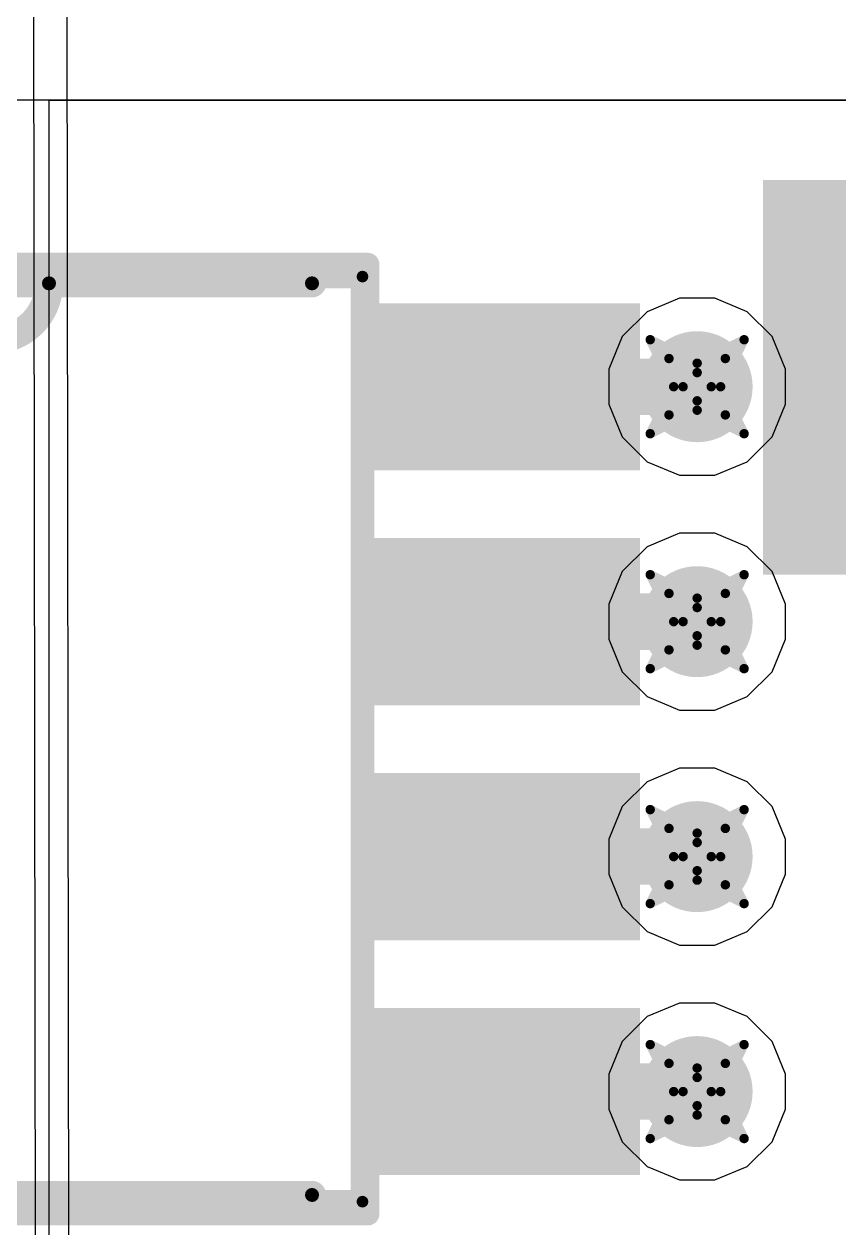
# Model space of a CAD drawing. Header units: inches. Extents: x 0 to 13.9, y -0.2 to 3.4.
# Drawn here: x 3.1217 to 3.2952, y 1.846 to 2.1022 of the extents above; entities that cross this region are included whole.
import ezdxf

# ---------------------------------------------------------------- set-up
doc = ezdxf.new("R2010")
doc.units = ezdxf.units.IN
doc.header["$MEASUREMENT"] = 0
for name, color, linetype in [('Bottom Layer', 5, 'Continuous'), ('Drill Drawing', 1, 'Continuous'), ('Layer 1', 16, 'Continuous'), ('Layer 2', 76, 'Continuous'), ('Mechanical 4', 56, 'Continuous'), ('Pad Holes', 156, 'Continuous'), ('Top Layer', 1, 'Continuous'), ('Top Overlay', 2, 'Continuous'), ('Top Paste', 8, 'Continuous'), ('Top Solder', 216, 'Continuous'), ('Via Holes', 16, 'Continuous')]:
    doc.layers.add(name, color=color, linetype=linetype)

msp = doc.modelspace()

# ---------------------------------------------------------------- hatches: boundary and pattern name
at = {"layer": 'Bottom Layer'}
h = msp.add_hatch(color=5, dxfattribs=at)
edge = h.paths.add_edge_path()
edge.add_arc((3.265, 2.025), 0.01181, 0, 360)
h = msp.add_hatch(color=5, dxfattribs=at)
edge = h.paths.add_edge_path()
edge.add_arc((3.265, 1.975), 0.01181, 0, 360)
h = msp.add_hatch(color=5, dxfattribs=at)
edge = h.paths.add_edge_path()
edge.add_arc((3.265, 1.925), 0.01181, 0, 360)
h = msp.add_hatch(color=5, dxfattribs=at)
edge = h.paths.add_edge_path()
edge.add_arc((3.265, 1.875), 0.01181, 0, 360)
at = {"layer": 'Layer 1'}
h = msp.add_hatch(color=16, dxfattribs=at)
edge = h.paths.add_edge_path()
edge.add_arc((3.265, 2.025), 0.01181, 0, 360)
h = msp.add_hatch(color=16, dxfattribs=at)
edge = h.paths.add_edge_path()
edge.add_arc((3.265, 1.975), 0.01181, 0, 360)
h = msp.add_hatch(color=16, dxfattribs=at)
edge = h.paths.add_edge_path()
edge.add_arc((3.265, 1.925), 0.01181, 0, 360)
h = msp.add_hatch(color=16, dxfattribs=at)
edge = h.paths.add_edge_path()
edge.add_arc((3.265, 1.875), 0.01181, 0, 360)
at = {"layer": 'Layer 2'}
h = msp.add_hatch(color=76, dxfattribs=at)
edge = h.paths.add_edge_path()
edge.add_arc((3.265, 2.025), 0.01181, 0, 360)
h = msp.add_hatch(color=76, dxfattribs=at)
edge = h.paths.add_edge_path()
edge.add_arc((3.265, 1.975), 0.01181, 0, 360)
h = msp.add_hatch(color=76, dxfattribs=at)
edge = h.paths.add_edge_path()
edge.add_arc((3.265, 1.925), 0.01181, 0, 360)
h = msp.add_hatch(color=76, dxfattribs=at)
edge = h.paths.add_edge_path()
edge.add_arc((3.265, 1.875), 0.01181, 0, 360)
at = {"layer": 'Mechanical 4'}
h = msp.add_hatch(color=56, dxfattribs=at)
edge = h.paths.add_edge_path()
edge.add_arc((3.19374, 2.04843), 0.00125, 0, 360)
h = msp.add_hatch(color=56, dxfattribs=at)
edge = h.paths.add_edge_path()
edge.add_arc((3.19374, 2.04843), 0.00125, 0, 360)
h = msp.add_hatch(color=56, dxfattribs=at)
edge = h.paths.add_edge_path()
edge.add_arc((3.127, 2.047), 0.0015, 0, 360)
h = msp.add_hatch(color=56, dxfattribs=at)
edge = h.paths.add_edge_path()
edge.add_arc((3.127, 2.047), 0.0015, 0, 360)
h = msp.add_hatch(color=56, dxfattribs=at)
edge = h.paths.add_edge_path()
edge.add_arc((3.127, 2.047), 0.0015, 0, 360)
h = msp.add_hatch(color=56, dxfattribs=at)
edge = h.paths.add_edge_path()
edge.add_arc((3.183, 2.047), 0.0015, 0, 360)
h = msp.add_hatch(color=56, dxfattribs=at)
edge = h.paths.add_edge_path()
edge.add_arc((3.183, 1.853), 0.0015, 0, 360)
h = msp.add_hatch(color=56, dxfattribs=at)
edge = h.paths.add_edge_path()
edge.add_arc((3.19374, 1.85157), 0.00125, 0, 360)
h = msp.add_hatch(color=56, dxfattribs=at)
edge = h.paths.add_edge_path()
edge.add_arc((3.19374, 1.85157), 0.00125, 0, 360)
at = {"layer": 'Pad Holes'}
h = msp.add_hatch(color=7, dxfattribs=at)
edge = h.paths.add_edge_path()
edge.add_arc((3.19374, 2.04843), 0.00125, 0, 360)
h = msp.add_hatch(color=7, dxfattribs=at)
edge = h.paths.add_edge_path()
edge.add_arc((3.19374, 2.04843), 0.00125, 0, 360)
h = msp.add_hatch(color=7, dxfattribs=at)
edge = h.paths.add_edge_path()
edge.add_arc((3.127, 2.047), 0.0015, 0, 360)
h = msp.add_hatch(color=7, dxfattribs=at)
edge = h.paths.add_edge_path()
edge.add_arc((3.127, 2.047), 0.0015, 0, 360)
h = msp.add_hatch(color=7, dxfattribs=at)
edge = h.paths.add_edge_path()
edge.add_arc((3.127, 2.047), 0.0015, 0, 360)
h = msp.add_hatch(color=7, dxfattribs=at)
edge = h.paths.add_edge_path()
edge.add_arc((3.183, 2.047), 0.0015, 0, 360)
h = msp.add_hatch(color=7, dxfattribs=at)
edge = h.paths.add_edge_path()
edge.add_arc((3.183, 1.853), 0.0015, 0, 360)
h = msp.add_hatch(color=7, dxfattribs=at)
edge = h.paths.add_edge_path()
edge.add_arc((3.19374, 1.85157), 0.00125, 0, 360)
h = msp.add_hatch(color=7, dxfattribs=at)
edge = h.paths.add_edge_path()
edge.add_arc((3.19374, 1.85157), 0.00125, 0, 360)
at = {"layer": 'Top Layer'}
for points in [[(3.19768, 2.03878), (3.24886, 2.03878), (3.24886, 2.01122), (3.19768, 2.01122)], [(3.19768, 1.98878), (3.24886, 1.98878), (3.24886, 1.96122), (3.19768, 1.96122)], [(3.19768, 1.93878), (3.24886, 1.93878), (3.24886, 1.91122), (3.19768, 1.91122)], [(3.19768, 1.88878), (3.24886, 1.88878), (3.24886, 1.86122), (3.19768, 1.86122)]]:
    msp.add_hatch(color=1, dxfattribs=at).paths.add_polyline_path(points)
h = msp.add_hatch(color=1, dxfattribs=at)
edge = h.paths.add_edge_path()
edge.add_arc((3.265, 2.025), 0.01181, 0, 360)
h = msp.add_hatch(color=1, dxfattribs=at)
edge = h.paths.add_edge_path()
edge.add_arc((3.265, 1.975), 0.01181, 0, 360)
h = msp.add_hatch(color=1, dxfattribs=at)
edge = h.paths.add_edge_path()
edge.add_arc((3.265, 1.925), 0.01181, 0, 360)
h = msp.add_hatch(color=1, dxfattribs=at)
edge = h.paths.add_edge_path()
edge.add_arc((3.265, 1.875), 0.01181, 0, 360)
at = {"layer": 'Top Overlay'}
for points in [[(3.33, 2.069), (3.279, 2.069), (3.279, 2.054), (3.33, 2.054)], [(3.303, 2.057), (3.279, 2.057), (3.279, 1.997), (3.303, 1.997)], [(3.33, 2), (3.279, 2), (3.279, 1.985), (3.33, 1.985)]]:
    msp.add_hatch(color=2, dxfattribs=at).paths.add_polyline_path(points)
at = {"layer": 'Top Paste'}
for points in [[(3.19768, 2.03878), (3.24886, 2.03878), (3.24886, 2.01122), (3.19768, 2.01122)], [(3.19768, 1.98878), (3.24886, 1.98878), (3.24886, 1.96122), (3.19768, 1.96122)], [(3.19768, 1.93878), (3.24886, 1.93878), (3.24886, 1.91122), (3.19768, 1.91122)], [(3.19768, 1.88878), (3.24886, 1.88878), (3.24886, 1.86122), (3.19768, 1.86122)]]:
    msp.add_hatch(color=8, dxfattribs=at).paths.add_polyline_path(points)
at = {"layer": 'Top Solder'}
for points in [[(3.19368, 2.04278), (3.25286, 2.04278), (3.25286, 2.00722), (3.19368, 2.00722)], [(3.19368, 1.99278), (3.25286, 1.99278), (3.25286, 1.95722), (3.19368, 1.95722)], [(3.19368, 1.94278), (3.25286, 1.94278), (3.25286, 1.90722), (3.19368, 1.90722)], [(3.19368, 1.89278), (3.25286, 1.89278), (3.25286, 1.85722), (3.19368, 1.85722)]]:
    msp.add_hatch(color=216, dxfattribs=at).paths.add_polyline_path(points)
at = {"layer": 'Via Holes'}
h = msp.add_hatch(color=7, dxfattribs=at)
edge = h.paths.add_edge_path()
edge.add_arc((3.265, 2.025), 0.00591, 0, 360)
h = msp.add_hatch(color=7, dxfattribs=at)
edge = h.paths.add_edge_path()
edge.add_arc((3.265, 1.975), 0.00591, 0, 360)
h = msp.add_hatch(color=7, dxfattribs=at)
edge = h.paths.add_edge_path()
edge.add_arc((3.265, 1.925), 0.00591, 0, 360)
h = msp.add_hatch(color=7, dxfattribs=at)
edge = h.paths.add_edge_path()
edge.add_arc((3.265, 1.875), 0.00591, 0, 360)

# ---------------------------------------------------------------- linework, layer by layer
at = {"layer": 'Bottom Layer'}
for p, q in [((3.26126, 2.04381), (3.25434, 2.04095)), ((3.26874, 2.04381), (3.26126, 2.04381)), ((3.27566, 2.04095), (3.26874, 2.04381)), ((3.25434, 2.04095), (3.24905, 2.03566)), ((3.28095, 2.03566), (3.27566, 2.04095)), ((3.24905, 2.03566), (3.24619, 2.02874)), ((3.28381, 2.02874), (3.28095, 2.03566)), ((3.24619, 2.02874), (3.24619, 2.02126)), ((3.28381, 2.02126), (3.28381, 2.02874)), ((3.24619, 2.02126), (3.24905, 2.01434)), ((3.28095, 2.01434), (3.28381, 2.02126)), ((3.24905, 2.01434), (3.25434, 2.00905)), ((3.27566, 2.00905), (3.28095, 2.01434)), ((3.25434, 2.00905), (3.26126, 2.00619)), ((3.26874, 2.00619), (3.27566, 2.00905)), ((3.26126, 2.00619), (3.26874, 2.00619)), ((3.26126, 1.99381), (3.25434, 1.99095)), ((3.26874, 1.99381), (3.26126, 1.99381)), ((3.27566, 1.99095), (3.26874, 1.99381)), ((3.25434, 1.99095), (3.24905, 1.98566)), ((3.28095, 1.98566), (3.27566, 1.99095)), ((3.24905, 1.98566), (3.24619, 1.97874)), ((3.28381, 1.97874), (3.28095, 1.98566)), ((3.24619, 1.97874), (3.24619, 1.97126)), ((3.28381, 1.97126), (3.28381, 1.97874)), ((3.24619, 1.97126), (3.24905, 1.96434)), ((3.28095, 1.96434), (3.28381, 1.97126)), ((3.24905, 1.96434), (3.25434, 1.95905)), ((3.27566, 1.95905), (3.28095, 1.96434)), ((3.25434, 1.95905), (3.26126, 1.95619)), ((3.26874, 1.95619), (3.27566, 1.95905)), ((3.26126, 1.95619), (3.26874, 1.95619)), ((3.26126, 1.94381), (3.25434, 1.94095)), ((3.26874, 1.94381), (3.26126, 1.94381)), ((3.27566, 1.94095), (3.26874, 1.94381)), ((3.25434, 1.94095), (3.24905, 1.93566)), ((3.28095, 1.93566), (3.27566, 1.94095)), ((3.24905, 1.93566), (3.24619, 1.92874)), ((3.28381, 1.92874), (3.28095, 1.93566)), ((3.24619, 1.92874), (3.24619, 1.92126)), ((3.28381, 1.92126), (3.28381, 1.92874)), ((3.24619, 1.92126), (3.24905, 1.91434)), ((3.28095, 1.91434), (3.28381, 1.92126)), ((3.24905, 1.91434), (3.25434, 1.90905)), ((3.27566, 1.90905), (3.28095, 1.91434)), ((3.25434, 1.90905), (3.26126, 1.90619)), ((3.26874, 1.90619), (3.27566, 1.90905)), ((3.26126, 1.90619), (3.26874, 1.90619)), ((3.26126, 1.89381), (3.25434, 1.89095)), ((3.26874, 1.89381), (3.26126, 1.89381)), ((3.27566, 1.89095), (3.26874, 1.89381)), ((3.25434, 1.89095), (3.24905, 1.88566)), ((3.28095, 1.88566), (3.27566, 1.89095)), ((3.24905, 1.88566), (3.24619, 1.87874)), ((3.28381, 1.87874), (3.28095, 1.88566)), ((3.24619, 1.87874), (3.24619, 1.87126)), ((3.28381, 1.87126), (3.28381, 1.87874)), ((3.24619, 1.87126), (3.24905, 1.86434)), ((3.28095, 1.86434), (3.28381, 1.87126)), ((3.24905, 1.86434), (3.25434, 1.85905)), ((3.27566, 1.85905), (3.28095, 1.86434)), ((3.25434, 1.85905), (3.26126, 1.85619)), ((3.26874, 1.85619), (3.27566, 1.85905)), ((3.26126, 1.85619), (3.26874, 1.85619))]:
    msp.add_line(p, q, dxfattribs=at)
at = {"layer": 'Drill Drawing'}
for points in [[(3.255, 2.035, 0.002, 0.002, 0), (3.265, 2.03, 0.002, 0.002, 0)], [(3.255, 2.035, 0.002, 0.002, 0), (3.26, 2.025, 0.002, 0.002, 0)], [(3.265, 2.03, 0.002, 0.002, 0), (3.275, 2.035, 0.002, 0.002, 0)], [(3.27, 2.025, 0.002, 0.002, 0), (3.275, 2.035, 0.002, 0.002, 0)], [(3.259, 2.031, 0.002, 0.002, 0), (3.265, 2.028, 0.002, 0.002, 0)], [(3.259, 2.031, 0.002, 0.002, 0), (3.262, 2.025, 0.002, 0.002, 0)], [(3.265, 2.028, 0.002, 0.002, 0), (3.271, 2.031, 0.002, 0.002, 0)], [(3.268, 2.025, 0.002, 0.002, 0), (3.271, 2.031, 0.002, 0.002, 0)], [(3.255, 2.015, 0.002, 0.002, 0), (3.26, 2.025, 0.002, 0.002, 0)], [(3.259, 2.019, 0.002, 0.002, 0), (3.262, 2.025, 0.002, 0.002, 0)], [(3.268, 2.025, 0.002, 0.002, 0), (3.271, 2.019, 0.002, 0.002, 0)], [(3.27, 2.025, 0.002, 0.002, 0), (3.275, 2.015, 0.002, 0.002, 0)], [(3.259, 2.019, 0.002, 0.002, 0), (3.265, 2.022, 0.002, 0.002, 0)], [(3.265, 2.022, 0.002, 0.002, 0), (3.271, 2.019, 0.002, 0.002, 0)], [(3.255, 2.015, 0.002, 0.002, 0), (3.265, 2.02, 0.002, 0.002, 0)], [(3.265, 2.02, 0.002, 0.002, 0), (3.275, 2.015, 0.002, 0.002, 0)], [(3.255, 1.985, 0.002, 0.002, 0), (3.265, 1.98, 0.002, 0.002, 0)], [(3.255, 1.985, 0.002, 0.002, 0), (3.26, 1.975, 0.002, 0.002, 0)], [(3.265, 1.98, 0.002, 0.002, 0), (3.275, 1.985, 0.002, 0.002, 0)], [(3.27, 1.975, 0.002, 0.002, 0), (3.275, 1.985, 0.002, 0.002, 0)], [(3.259, 1.981, 0.002, 0.002, 0), (3.265, 1.978, 0.002, 0.002, 0)], [(3.259, 1.981, 0.002, 0.002, 0), (3.262, 1.975, 0.002, 0.002, 0)], [(3.265, 1.978, 0.002, 0.002, 0), (3.271, 1.981, 0.002, 0.002, 0)], [(3.268, 1.975, 0.002, 0.002, 0), (3.271, 1.981, 0.002, 0.002, 0)], [(3.255, 1.965, 0.002, 0.002, 0), (3.26, 1.975, 0.002, 0.002, 0)], [(3.259, 1.969, 0.002, 0.002, 0), (3.262, 1.975, 0.002, 0.002, 0)], [(3.268, 1.975, 0.002, 0.002, 0), (3.271, 1.969, 0.002, 0.002, 0)], [(3.27, 1.975, 0.002, 0.002, 0), (3.275, 1.965, 0.002, 0.002, 0)], [(3.259, 1.969, 0.002, 0.002, 0), (3.265, 1.972, 0.002, 0.002, 0)], [(3.265, 1.972, 0.002, 0.002, 0), (3.271, 1.969, 0.002, 0.002, 0)], [(3.255, 1.965, 0.002, 0.002, 0), (3.265, 1.97, 0.002, 0.002, 0)], [(3.265, 1.97, 0.002, 0.002, 0), (3.275, 1.965, 0.002, 0.002, 0)], [(3.255, 1.935, 0.002, 0.002, 0), (3.265, 1.93, 0.002, 0.002, 0)], [(3.255, 1.935, 0.002, 0.002, 0), (3.26, 1.925, 0.002, 0.002, 0)], [(3.265, 1.93, 0.002, 0.002, 0), (3.275, 1.935, 0.002, 0.002, 0)], [(3.27, 1.925, 0.002, 0.002, 0), (3.275, 1.935, 0.002, 0.002, 0)], [(3.259, 1.931, 0.002, 0.002, 0), (3.265, 1.928, 0.002, 0.002, 0)], [(3.259, 1.931, 0.002, 0.002, 0), (3.262, 1.925, 0.002, 0.002, 0)], [(3.265, 1.928, 0.002, 0.002, 0), (3.271, 1.931, 0.002, 0.002, 0)], [(3.268, 1.925, 0.002, 0.002, 0), (3.271, 1.931, 0.002, 0.002, 0)], [(3.255, 1.915, 0.002, 0.002, 0), (3.26, 1.925, 0.002, 0.002, 0)], [(3.259, 1.919, 0.002, 0.002, 0), (3.262, 1.925, 0.002, 0.002, 0)], [(3.268, 1.925, 0.002, 0.002, 0), (3.271, 1.919, 0.002, 0.002, 0)], [(3.27, 1.925, 0.002, 0.002, 0), (3.275, 1.915, 0.002, 0.002, 0)], [(3.259, 1.919, 0.002, 0.002, 0), (3.265, 1.922, 0.002, 0.002, 0)], [(3.265, 1.922, 0.002, 0.002, 0), (3.271, 1.919, 0.002, 0.002, 0)], [(3.255, 1.915, 0.002, 0.002, 0), (3.265, 1.92, 0.002, 0.002, 0)], [(3.265, 1.92, 0.002, 0.002, 0), (3.275, 1.915, 0.002, 0.002, 0)], [(3.255, 1.885, 0.002, 0.002, 0), (3.265, 1.88, 0.002, 0.002, 0)], [(3.255, 1.885, 0.002, 0.002, 0), (3.26, 1.875, 0.002, 0.002, 0)], [(3.265, 1.88, 0.002, 0.002, 0), (3.275, 1.885, 0.002, 0.002, 0)], [(3.27, 1.875, 0.002, 0.002, 0), (3.275, 1.885, 0.002, 0.002, 0)], [(3.259, 1.881, 0.002, 0.002, 0), (3.265, 1.878, 0.002, 0.002, 0)], [(3.259, 1.881, 0.002, 0.002, 0), (3.262, 1.875, 0.002, 0.002, 0)], [(3.265, 1.878, 0.002, 0.002, 0), (3.271, 1.881, 0.002, 0.002, 0)], [(3.268, 1.875, 0.002, 0.002, 0), (3.271, 1.881, 0.002, 0.002, 0)], [(3.255, 1.865, 0.002, 0.002, 0), (3.26, 1.875, 0.002, 0.002, 0)], [(3.259, 1.869, 0.002, 0.002, 0), (3.262, 1.875, 0.002, 0.002, 0)], [(3.268, 1.875, 0.002, 0.002, 0), (3.271, 1.869, 0.002, 0.002, 0)], [(3.27, 1.875, 0.002, 0.002, 0), (3.275, 1.865, 0.002, 0.002, 0)], [(3.259, 1.869, 0.002, 0.002, 0), (3.265, 1.872, 0.002, 0.002, 0)], [(3.265, 1.872, 0.002, 0.002, 0), (3.271, 1.869, 0.002, 0.002, 0)], [(3.255, 1.865, 0.002, 0.002, 0), (3.265, 1.87, 0.002, 0.002, 0)], [(3.265, 1.87, 0.002, 0.002, 0), (3.275, 1.865, 0.002, 0.002, 0)]]:
    msp.add_lwpolyline(points, format="xyseb", dxfattribs=at)
for points in [[(3.2545, 2.035, 0.001, 0.001, 1), (3.2555, 2.035, 0.001, 0.001, 1)], [(3.2545, 2.035, 0.001, 0.001, 1), (3.2555, 2.035, 0.001, 0.001, 1)], [(3.2745, 2.035, 0.001, 0.001, 1), (3.2755, 2.035, 0.001, 0.001, 1)], [(3.2745, 2.035, 0.001, 0.001, 1), (3.2755, 2.035, 0.001, 0.001, 1)], [(3.2585, 2.031, 0.001, 0.001, 1), (3.2595, 2.031, 0.001, 0.001, 1)], [(3.2585, 2.031, 0.001, 0.001, 1), (3.2595, 2.031, 0.001, 0.001, 1)], [(3.2705, 2.031, 0.001, 0.001, 1), (3.2715, 2.031, 0.001, 0.001, 1)], [(3.2705, 2.031, 0.001, 0.001, 1), (3.2715, 2.031, 0.001, 0.001, 1)], [(3.2645, 2.03, 0.001, 0.001, 1), (3.2655, 2.03, 0.001, 0.001, 1)], [(3.2645, 2.03, 0.001, 0.001, 1), (3.2655, 2.03, 0.001, 0.001, 1)], [(3.2645, 2.028, 0.001, 0.001, 1), (3.2655, 2.028, 0.001, 0.001, 1)], [(3.2645, 2.028, 0.001, 0.001, 1), (3.2655, 2.028, 0.001, 0.001, 1)], [(3.2595, 2.025, 0.001, 0.001, 1), (3.2605, 2.025, 0.001, 0.001, 1)], [(3.2595, 2.025, 0.001, 0.001, 1), (3.2605, 2.025, 0.001, 0.001, 1)], [(3.2615, 2.025, 0.001, 0.001, 1), (3.2625, 2.025, 0.001, 0.001, 1)], [(3.2615, 2.025, 0.001, 0.001, 1), (3.2625, 2.025, 0.001, 0.001, 1)], [(3.2675, 2.025, 0.001, 0.001, 1), (3.2685, 2.025, 0.001, 0.001, 1)], [(3.2675, 2.025, 0.001, 0.001, 1), (3.2685, 2.025, 0.001, 0.001, 1)], [(3.2695, 2.025, 0.001, 0.001, 1), (3.2705, 2.025, 0.001, 0.001, 1)], [(3.2695, 2.025, 0.001, 0.001, 1), (3.2705, 2.025, 0.001, 0.001, 1)], [(3.2645, 2.022, 0.001, 0.001, 1), (3.2655, 2.022, 0.001, 0.001, 1)], [(3.2645, 2.022, 0.001, 0.001, 1), (3.2655, 2.022, 0.001, 0.001, 1)], [(3.2585, 2.019, 0.001, 0.001, 1), (3.2595, 2.019, 0.001, 0.001, 1)], [(3.2585, 2.019, 0.001, 0.001, 1), (3.2595, 2.019, 0.001, 0.001, 1)], [(3.2645, 2.02, 0.001, 0.001, 1), (3.2655, 2.02, 0.001, 0.001, 1)], [(3.2645, 2.02, 0.001, 0.001, 1), (3.2655, 2.02, 0.001, 0.001, 1)], [(3.2705, 2.019, 0.001, 0.001, 1), (3.2715, 2.019, 0.001, 0.001, 1)], [(3.2705, 2.019, 0.001, 0.001, 1), (3.2715, 2.019, 0.001, 0.001, 1)], [(3.2545, 2.015, 0.001, 0.001, 1), (3.2555, 2.015, 0.001, 0.001, 1)], [(3.2545, 2.015, 0.001, 0.001, 1), (3.2555, 2.015, 0.001, 0.001, 1)], [(3.2745, 2.015, 0.001, 0.001, 1), (3.2755, 2.015, 0.001, 0.001, 1)], [(3.2745, 2.015, 0.001, 0.001, 1), (3.2755, 2.015, 0.001, 0.001, 1)], [(3.2545, 1.985, 0.001, 0.001, 1), (3.2555, 1.985, 0.001, 0.001, 1)], [(3.2545, 1.985, 0.001, 0.001, 1), (3.2555, 1.985, 0.001, 0.001, 1)], [(3.2745, 1.985, 0.001, 0.001, 1), (3.2755, 1.985, 0.001, 0.001, 1)], [(3.2745, 1.985, 0.001, 0.001, 1), (3.2755, 1.985, 0.001, 0.001, 1)], [(3.2585, 1.981, 0.001, 0.001, 1), (3.2595, 1.981, 0.001, 0.001, 1)], [(3.2585, 1.981, 0.001, 0.001, 1), (3.2595, 1.981, 0.001, 0.001, 1)], [(3.2645, 1.98, 0.001, 0.001, 1), (3.2655, 1.98, 0.001, 0.001, 1)], [(3.2645, 1.98, 0.001, 0.001, 1), (3.2655, 1.98, 0.001, 0.001, 1)], [(3.2705, 1.981, 0.001, 0.001, 1), (3.2715, 1.981, 0.001, 0.001, 1)], [(3.2705, 1.981, 0.001, 0.001, 1), (3.2715, 1.981, 0.001, 0.001, 1)], [(3.2645, 1.978, 0.001, 0.001, 1), (3.2655, 1.978, 0.001, 0.001, 1)], [(3.2645, 1.978, 0.001, 0.001, 1), (3.2655, 1.978, 0.001, 0.001, 1)], [(3.2595, 1.975, 0.001, 0.001, 1), (3.2605, 1.975, 0.001, 0.001, 1)], [(3.2595, 1.975, 0.001, 0.001, 1), (3.2605, 1.975, 0.001, 0.001, 1)], [(3.2615, 1.975, 0.001, 0.001, 1), (3.2625, 1.975, 0.001, 0.001, 1)], [(3.2615, 1.975, 0.001, 0.001, 1), (3.2625, 1.975, 0.001, 0.001, 1)], [(3.2675, 1.975, 0.001, 0.001, 1), (3.2685, 1.975, 0.001, 0.001, 1)], [(3.2675, 1.975, 0.001, 0.001, 1), (3.2685, 1.975, 0.001, 0.001, 1)], [(3.2695, 1.975, 0.001, 0.001, 1), (3.2705, 1.975, 0.001, 0.001, 1)], [(3.2695, 1.975, 0.001, 0.001, 1), (3.2705, 1.975, 0.001, 0.001, 1)], [(3.2645, 1.972, 0.001, 0.001, 1), (3.2655, 1.972, 0.001, 0.001, 1)], [(3.2645, 1.972, 0.001, 0.001, 1), (3.2655, 1.972, 0.001, 0.001, 1)], [(3.2645, 1.97, 0.001, 0.001, 1), (3.2655, 1.97, 0.001, 0.001, 1)], [(3.2645, 1.97, 0.001, 0.001, 1), (3.2655, 1.97, 0.001, 0.001, 1)], [(3.2585, 1.969, 0.001, 0.001, 1), (3.2595, 1.969, 0.001, 0.001, 1)], [(3.2585, 1.969, 0.001, 0.001, 1), (3.2595, 1.969, 0.001, 0.001, 1)], [(3.2705, 1.969, 0.001, 0.001, 1), (3.2715, 1.969, 0.001, 0.001, 1)], [(3.2705, 1.969, 0.001, 0.001, 1), (3.2715, 1.969, 0.001, 0.001, 1)], [(3.2545, 1.965, 0.001, 0.001, 1), (3.2555, 1.965, 0.001, 0.001, 1)], [(3.2545, 1.965, 0.001, 0.001, 1), (3.2555, 1.965, 0.001, 0.001, 1)], [(3.2745, 1.965, 0.001, 0.001, 1), (3.2755, 1.965, 0.001, 0.001, 1)], [(3.2745, 1.965, 0.001, 0.001, 1), (3.2755, 1.965, 0.001, 0.001, 1)], [(3.2545, 1.935, 0.001, 0.001, 1), (3.2555, 1.935, 0.001, 0.001, 1)], [(3.2545, 1.935, 0.001, 0.001, 1), (3.2555, 1.935, 0.001, 0.001, 1)], [(3.2745, 1.935, 0.001, 0.001, 1), (3.2755, 1.935, 0.001, 0.001, 1)], [(3.2745, 1.935, 0.001, 0.001, 1), (3.2755, 1.935, 0.001, 0.001, 1)], [(3.2585, 1.931, 0.001, 0.001, 1), (3.2595, 1.931, 0.001, 0.001, 1)], [(3.2585, 1.931, 0.001, 0.001, 1), (3.2595, 1.931, 0.001, 0.001, 1)], [(3.2705, 1.931, 0.001, 0.001, 1), (3.2715, 1.931, 0.001, 0.001, 1)], [(3.2705, 1.931, 0.001, 0.001, 1), (3.2715, 1.931, 0.001, 0.001, 1)], [(3.2645, 1.93, 0.001, 0.001, 1), (3.2655, 1.93, 0.001, 0.001, 1)], [(3.2645, 1.93, 0.001, 0.001, 1), (3.2655, 1.93, 0.001, 0.001, 1)], [(3.2645, 1.928, 0.001, 0.001, 1), (3.2655, 1.928, 0.001, 0.001, 1)], [(3.2645, 1.928, 0.001, 0.001, 1), (3.2655, 1.928, 0.001, 0.001, 1)], [(3.2595, 1.925, 0.001, 0.001, 1), (3.2605, 1.925, 0.001, 0.001, 1)], [(3.2595, 1.925, 0.001, 0.001, 1), (3.2605, 1.925, 0.001, 0.001, 1)], [(3.2615, 1.925, 0.001, 0.001, 1), (3.2625, 1.925, 0.001, 0.001, 1)], [(3.2615, 1.925, 0.001, 0.001, 1), (3.2625, 1.925, 0.001, 0.001, 1)], [(3.2675, 1.925, 0.001, 0.001, 1), (3.2685, 1.925, 0.001, 0.001, 1)], [(3.2675, 1.925, 0.001, 0.001, 1), (3.2685, 1.925, 0.001, 0.001, 1)], [(3.2695, 1.925, 0.001, 0.001, 1), (3.2705, 1.925, 0.001, 0.001, 1)], [(3.2695, 1.925, 0.001, 0.001, 1), (3.2705, 1.925, 0.001, 0.001, 1)], [(3.2645, 1.922, 0.001, 0.001, 1), (3.2655, 1.922, 0.001, 0.001, 1)], [(3.2645, 1.922, 0.001, 0.001, 1), (3.2655, 1.922, 0.001, 0.001, 1)], [(3.2585, 1.919, 0.001, 0.001, 1), (3.2595, 1.919, 0.001, 0.001, 1)], [(3.2585, 1.919, 0.001, 0.001, 1), (3.2595, 1.919, 0.001, 0.001, 1)], [(3.2645, 1.92, 0.001, 0.001, 1), (3.2655, 1.92, 0.001, 0.001, 1)], [(3.2645, 1.92, 0.001, 0.001, 1), (3.2655, 1.92, 0.001, 0.001, 1)], [(3.2705, 1.919, 0.001, 0.001, 1), (3.2715, 1.919, 0.001, 0.001, 1)], [(3.2705, 1.919, 0.001, 0.001, 1), (3.2715, 1.919, 0.001, 0.001, 1)], [(3.2545, 1.915, 0.001, 0.001, 1), (3.2555, 1.915, 0.001, 0.001, 1)], [(3.2545, 1.915, 0.001, 0.001, 1), (3.2555, 1.915, 0.001, 0.001, 1)], [(3.2745, 1.915, 0.001, 0.001, 1), (3.2755, 1.915, 0.001, 0.001, 1)], [(3.2745, 1.915, 0.001, 0.001, 1), (3.2755, 1.915, 0.001, 0.001, 1)], [(3.2545, 1.885, 0.001, 0.001, 1), (3.2555, 1.885, 0.001, 0.001, 1)], [(3.2545, 1.885, 0.001, 0.001, 1), (3.2555, 1.885, 0.001, 0.001, 1)], [(3.2745, 1.885, 0.001, 0.001, 1), (3.2755, 1.885, 0.001, 0.001, 1)], [(3.2745, 1.885, 0.001, 0.001, 1), (3.2755, 1.885, 0.001, 0.001, 1)], [(3.2585, 1.881, 0.001, 0.001, 1), (3.2595, 1.881, 0.001, 0.001, 1)], [(3.2585, 1.881, 0.001, 0.001, 1), (3.2595, 1.881, 0.001, 0.001, 1)], [(3.2645, 1.88, 0.001, 0.001, 1), (3.2655, 1.88, 0.001, 0.001, 1)], [(3.2645, 1.88, 0.001, 0.001, 1), (3.2655, 1.88, 0.001, 0.001, 1)], [(3.2705, 1.881, 0.001, 0.001, 1), (3.2715, 1.881, 0.001, 0.001, 1)], [(3.2705, 1.881, 0.001, 0.001, 1), (3.2715, 1.881, 0.001, 0.001, 1)], [(3.2645, 1.878, 0.001, 0.001, 1), (3.2655, 1.878, 0.001, 0.001, 1)], [(3.2645, 1.878, 0.001, 0.001, 1), (3.2655, 1.878, 0.001, 0.001, 1)], [(3.2595, 1.875, 0.001, 0.001, 1), (3.2605, 1.875, 0.001, 0.001, 1)], [(3.2595, 1.875, 0.001, 0.001, 1), (3.2605, 1.875, 0.001, 0.001, 1)], [(3.2615, 1.875, 0.001, 0.001, 1), (3.2625, 1.875, 0.001, 0.001, 1)], [(3.2615, 1.875, 0.001, 0.001, 1), (3.2625, 1.875, 0.001, 0.001, 1)], [(3.2675, 1.875, 0.001, 0.001, 1), (3.2685, 1.875, 0.001, 0.001, 1)], [(3.2675, 1.875, 0.001, 0.001, 1), (3.2685, 1.875, 0.001, 0.001, 1)], [(3.2695, 1.875, 0.001, 0.001, 1), (3.2705, 1.875, 0.001, 0.001, 1)], [(3.2695, 1.875, 0.001, 0.001, 1), (3.2705, 1.875, 0.001, 0.001, 1)], [(3.2645, 1.872, 0.001, 0.001, 1), (3.2655, 1.872, 0.001, 0.001, 1)], [(3.2645, 1.872, 0.001, 0.001, 1), (3.2655, 1.872, 0.001, 0.001, 1)], [(3.2645, 1.87, 0.001, 0.001, 1), (3.2655, 1.87, 0.001, 0.001, 1)], [(3.2645, 1.87, 0.001, 0.001, 1), (3.2655, 1.87, 0.001, 0.001, 1)], [(3.2585, 1.869, 0.001, 0.001, 1), (3.2595, 1.869, 0.001, 0.001, 1)], [(3.2585, 1.869, 0.001, 0.001, 1), (3.2595, 1.869, 0.001, 0.001, 1)], [(3.2705, 1.869, 0.001, 0.001, 1), (3.2715, 1.869, 0.001, 0.001, 1)], [(3.2705, 1.869, 0.001, 0.001, 1), (3.2715, 1.869, 0.001, 0.001, 1)], [(3.2545, 1.865, 0.001, 0.001, 1), (3.2555, 1.865, 0.001, 0.001, 1)], [(3.2545, 1.865, 0.001, 0.001, 1), (3.2555, 1.865, 0.001, 0.001, 1)], [(3.2745, 1.865, 0.001, 0.001, 1), (3.2755, 1.865, 0.001, 0.001, 1)], [(3.2745, 1.865, 0.001, 0.001, 1), (3.2755, 1.865, 0.001, 0.001, 1)]]:
    msp.add_lwpolyline(points, format="xyseb", close=True, dxfattribs=at)
at = {"layer": 'Layer 1'}
for p, q in [((3.26126, 2.04381), (3.25434, 2.04095)), ((3.26874, 2.04381), (3.26126, 2.04381)), ((3.27566, 2.04095), (3.26874, 2.04381)), ((3.25434, 2.04095), (3.24905, 2.03566)), ((3.28095, 2.03566), (3.27566, 2.04095)), ((3.24905, 2.03566), (3.24619, 2.02874)), ((3.28381, 2.02874), (3.28095, 2.03566)), ((3.24619, 2.02874), (3.24619, 2.02126)), ((3.28381, 2.02126), (3.28381, 2.02874)), ((3.24619, 2.02126), (3.24905, 2.01434)), ((3.28095, 2.01434), (3.28381, 2.02126)), ((3.24905, 2.01434), (3.25434, 2.00905)), ((3.27566, 2.00905), (3.28095, 2.01434)), ((3.25434, 2.00905), (3.26126, 2.00619)), ((3.26874, 2.00619), (3.27566, 2.00905)), ((3.26126, 2.00619), (3.26874, 2.00619)), ((3.26126, 1.99381), (3.25434, 1.99095)), ((3.26874, 1.99381), (3.26126, 1.99381)), ((3.27566, 1.99095), (3.26874, 1.99381)), ((3.25434, 1.99095), (3.24905, 1.98566)), ((3.28095, 1.98566), (3.27566, 1.99095)), ((3.24905, 1.98566), (3.24619, 1.97874)), ((3.28381, 1.97874), (3.28095, 1.98566)), ((3.24619, 1.97874), (3.24619, 1.97126)), ((3.28381, 1.97126), (3.28381, 1.97874)), ((3.24619, 1.97126), (3.24905, 1.96434)), ((3.28095, 1.96434), (3.28381, 1.97126)), ((3.24905, 1.96434), (3.25434, 1.95905)), ((3.27566, 1.95905), (3.28095, 1.96434)), ((3.25434, 1.95905), (3.26126, 1.95619)), ((3.26874, 1.95619), (3.27566, 1.95905)), ((3.26126, 1.95619), (3.26874, 1.95619)), ((3.26126, 1.94381), (3.25434, 1.94095)), ((3.26874, 1.94381), (3.26126, 1.94381)), ((3.27566, 1.94095), (3.26874, 1.94381)), ((3.25434, 1.94095), (3.24905, 1.93566)), ((3.28095, 1.93566), (3.27566, 1.94095)), ((3.24905, 1.93566), (3.24619, 1.92874)), ((3.28381, 1.92874), (3.28095, 1.93566)), ((3.24619, 1.92874), (3.24619, 1.92126)), ((3.28381, 1.92126), (3.28381, 1.92874)), ((3.24619, 1.92126), (3.24905, 1.91434)), ((3.28095, 1.91434), (3.28381, 1.92126)), ((3.24905, 1.91434), (3.25434, 1.90905)), ((3.27566, 1.90905), (3.28095, 1.91434)), ((3.25434, 1.90905), (3.26126, 1.90619)), ((3.26874, 1.90619), (3.27566, 1.90905)), ((3.26126, 1.90619), (3.26874, 1.90619)), ((3.26126, 1.89381), (3.25434, 1.89095)), ((3.26874, 1.89381), (3.26126, 1.89381)), ((3.27566, 1.89095), (3.26874, 1.89381)), ((3.25434, 1.89095), (3.24905, 1.88566)), ((3.28095, 1.88566), (3.27566, 1.89095)), ((3.24905, 1.88566), (3.24619, 1.87874)), ((3.28381, 1.87874), (3.28095, 1.88566)), ((3.24619, 1.87874), (3.24619, 1.87126)), ((3.28381, 1.87126), (3.28381, 1.87874)), ((3.24619, 1.87126), (3.24905, 1.86434)), ((3.28095, 1.86434), (3.28381, 1.87126)), ((3.24905, 1.86434), (3.25434, 1.85905)), ((3.27566, 1.85905), (3.28095, 1.86434)), ((3.25434, 1.85905), (3.26126, 1.85619)), ((3.26874, 1.85619), (3.27566, 1.85905)), ((3.26126, 1.85619), (3.26874, 1.85619))]:
    msp.add_line(p, q, dxfattribs=at)
at = {"layer": 'Layer 2'}
for p, q in [((3.13134, 1.733), (3.13065, 2.285)), ((3.12352, 2.27786), (3.1242, 1.73299))]:
    msp.add_line(p, q, dxfattribs=at)
at = {"layer": 'Mechanical 4'}
for points in [[(3.03626, 2.04843, 0.005, 0.005, 0), (3.19374, 2.04843, 0.005, 0.005, 0)], [(3.103, 2.047, 0.006, 0.006, 0), (3.127, 2.047, 0.006, 0.006, 0)], [(3.127, 2.047, 0.006, 0.006, -1), (3.103, 2.047, 0.006, 0.006, 0)], [(3.127, 2.047, 0.006, 0.006, 0), (3.183, 2.047, 0.006, 0.006, 0)], [(3.19374, 1.85157, 0.005, 0.005, 0), (3.19374, 2.04843, 0.005, 0.005, 0)], [(3.047, 1.853, 0.006, 0.006, 0), (3.183, 1.853, 0.006, 0.006, 0)], [(3.03626, 1.85157, 0.005, 0.005, 0), (3.19374, 1.85157, 0.005, 0.005, 0)]]:
    msp.add_lwpolyline(points, format="xyseb", dxfattribs=at)
for points in [[(3.1255, 2.047, 0.003, 0.003, 1), (3.1285, 2.047, 0.003, 0.003, 1)], [(3.1255, 2.047, 0.003, 0.003, 1), (3.1285, 2.047, 0.003, 0.003, 1)], [(3.1255, 2.047, 0.003, 0.003, 1), (3.1285, 2.047, 0.003, 0.003, 1)], [(3.1815, 2.047, 0.003, 0.003, 1), (3.1845, 2.047, 0.003, 0.003, 1)], [(3.19249, 2.04843, 0.0025, 0.0025, 1), (3.19499, 2.04843, 0.0025, 0.0025, 1)], [(3.19249, 2.04843, 0.0025, 0.0025, 1), (3.19499, 2.04843, 0.0025, 0.0025, 1)], [(3.1815, 1.853, 0.003, 0.003, 1), (3.1845, 1.853, 0.003, 0.003, 1)], [(3.19249, 1.85157, 0.0025, 0.0025, 1), (3.19499, 1.85157, 0.0025, 0.0025, 1)], [(3.19249, 1.85157, 0.0025, 0.0025, 1), (3.19499, 1.85157, 0.0025, 0.0025, 1)]]:
    msp.add_lwpolyline(points, format="xyseb", close=True, dxfattribs=at)
at = {"layer": 'Top Layer'}
for p, q in [((3.418, 2.086), (2.926, 2.086)), ((3.127, 1.687), (3.127, 2.086)), ((3.127, 2.086), (3.349, 2.086))]:
    msp.add_line(p, q, dxfattribs=at)
for points in [[(3.22327, 2.025, 0.012, 0.012, 0), (3.265, 2.025, 0.012, 0.012, 0)], [(3.22327, 1.975, 0.012, 0.012, 0), (3.265, 1.975, 0.012, 0.012, 0)], [(3.22327, 1.925, 0.012, 0.012, 0), (3.265, 1.925, 0.012, 0.012, 0)], [(3.22327, 1.875, 0.012, 0.012, 0), (3.265, 1.875, 0.012, 0.012, 0)]]:
    msp.add_lwpolyline(points, format="xyseb", dxfattribs=at)
for points in [[(3.22027, 2.025, 0.006, 0.006, 1), (3.22627, 2.025, 0.006, 0.006, 1)], [(3.262, 2.025, 0.006, 0.006, 1), (3.268, 2.025, 0.006, 0.006, 1)], [(3.22027, 1.975, 0.006, 0.006, 1), (3.22627, 1.975, 0.006, 0.006, 1)], [(3.262, 1.975, 0.006, 0.006, 1), (3.268, 1.975, 0.006, 0.006, 1)], [(3.22027, 1.925, 0.006, 0.006, 1), (3.22627, 1.925, 0.006, 0.006, 1)], [(3.262, 1.925, 0.006, 0.006, 1), (3.268, 1.925, 0.006, 0.006, 1)], [(3.22027, 1.875, 0.006, 0.006, 1), (3.22627, 1.875, 0.006, 0.006, 1)], [(3.262, 1.875, 0.006, 0.006, 1), (3.268, 1.875, 0.006, 0.006, 1)]]:
    msp.add_lwpolyline(points, format="xyseb", close=True, dxfattribs=at)
at = {"layer": 'Top Overlay'}
for points in [[(3.03486, 2.051, 0.005, 0.005, 0), (3.19486, 2.051, 0.005, 0.005, 0)], [(3.19486, 2.043, 0.005, 0.005, 0), (3.19486, 2.051, 0.005, 0.005, 0)], [(3.19486, 1.849, 0.005, 0.005, 0), (3.19486, 1.857, 0.005, 0.005, 0)], [(3.03486, 1.849, 0.005, 0.005, 0), (3.19486, 1.849, 0.005, 0.005, 0)]]:
    msp.add_lwpolyline(points, format="xyseb", dxfattribs=at)
for points in [[(3.19361, 2.051, 0.0025, 0.0025, 1), (3.19611, 2.051, 0.0025, 0.0025, 1)], [(3.19361, 2.051, 0.0025, 0.0025, 1), (3.19611, 2.051, 0.0025, 0.0025, 1)], [(3.19361, 2.043, 0.0025, 0.0025, 1), (3.19611, 2.043, 0.0025, 0.0025, 1)], [(3.19361, 1.857, 0.0025, 0.0025, 1), (3.19611, 1.857, 0.0025, 0.0025, 1)], [(3.19361, 1.849, 0.0025, 0.0025, 1), (3.19611, 1.849, 0.0025, 0.0025, 1)], [(3.19361, 1.849, 0.0025, 0.0025, 1), (3.19611, 1.849, 0.0025, 0.0025, 1)]]:
    msp.add_lwpolyline(points, format="xyseb", close=True, dxfattribs=at)

doc.saveas('drawing.dxf')
